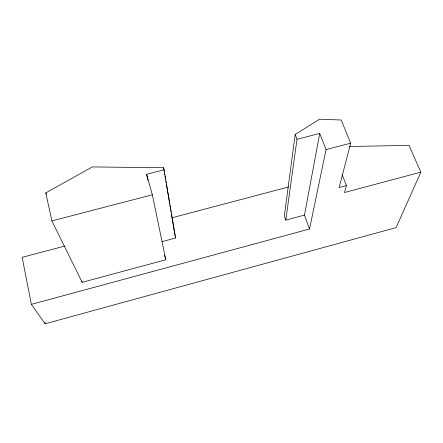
<?xml version="1.0" encoding="UTF-8"?>
<svg xmlns="http://www.w3.org/2000/svg" width="443" height="443" viewBox="0 0 443 443"><rect width="100%" height="100%" fill="white"/><g stroke="black" fill="none" stroke-linecap="round" stroke-linejoin="round"><path stroke-width="0.66" d="M342.123 174.692L346.426 185.578L339.15 187.516L350.679 143.183L341.221 120.014L319.564 119.211L295.193 134.462L284.317 215.974L285.779 220.127L304.474 215.104L319.73 133.432L297.009 139.285L285.779 220.127M64.9 246.042L22.15 257.328L31.364 304.358L309.535 229.009L326.059 149.59L319.73 133.432M346.426 185.578L344.504 192.528L420.85 172.144L408.994 145.359L349.261 146.506M420.85 172.144L396.131 227.597L45.142 323.789L31.364 304.358M164.259 169.752L146.616 174.287L152.342 194.776L165.798 259.764L82.182 282.318L51.875 220.913L45.79 192.893L92.371 166.922L163.677 167.753L175.622 238.007L162.155 241.607M172.432 217.646L288.62 186.963M51.875 220.913L152.342 194.776M326.059 149.59L350.679 143.183M45.79 192.893L46.377 194.134M295.193 134.462L297.009 139.285M304.474 215.104L309.535 229.009M175.29 236.85L175.622 238.007M164.525 255.146L165.798 259.764M81.877 280.989L82.182 282.318M146.616 174.287L147.896 180.379M44.87 322.443L45.142 323.789M163.677 167.753L163.904 169.11M164.131 170.466L164.353 171.823M164.58 173.18L164.807 174.536M165.034 175.893L165.261 177.25M165.488 178.607L165.715 179.963M165.942 181.32L166.169 182.677M166.396 184.033L169.68 203.708M169.907 205.065L170.134 206.421M170.361 207.778L170.588 209.135M170.815 210.491L171.042 211.848M171.269 213.205L175.007 235.587"/></g></svg>
